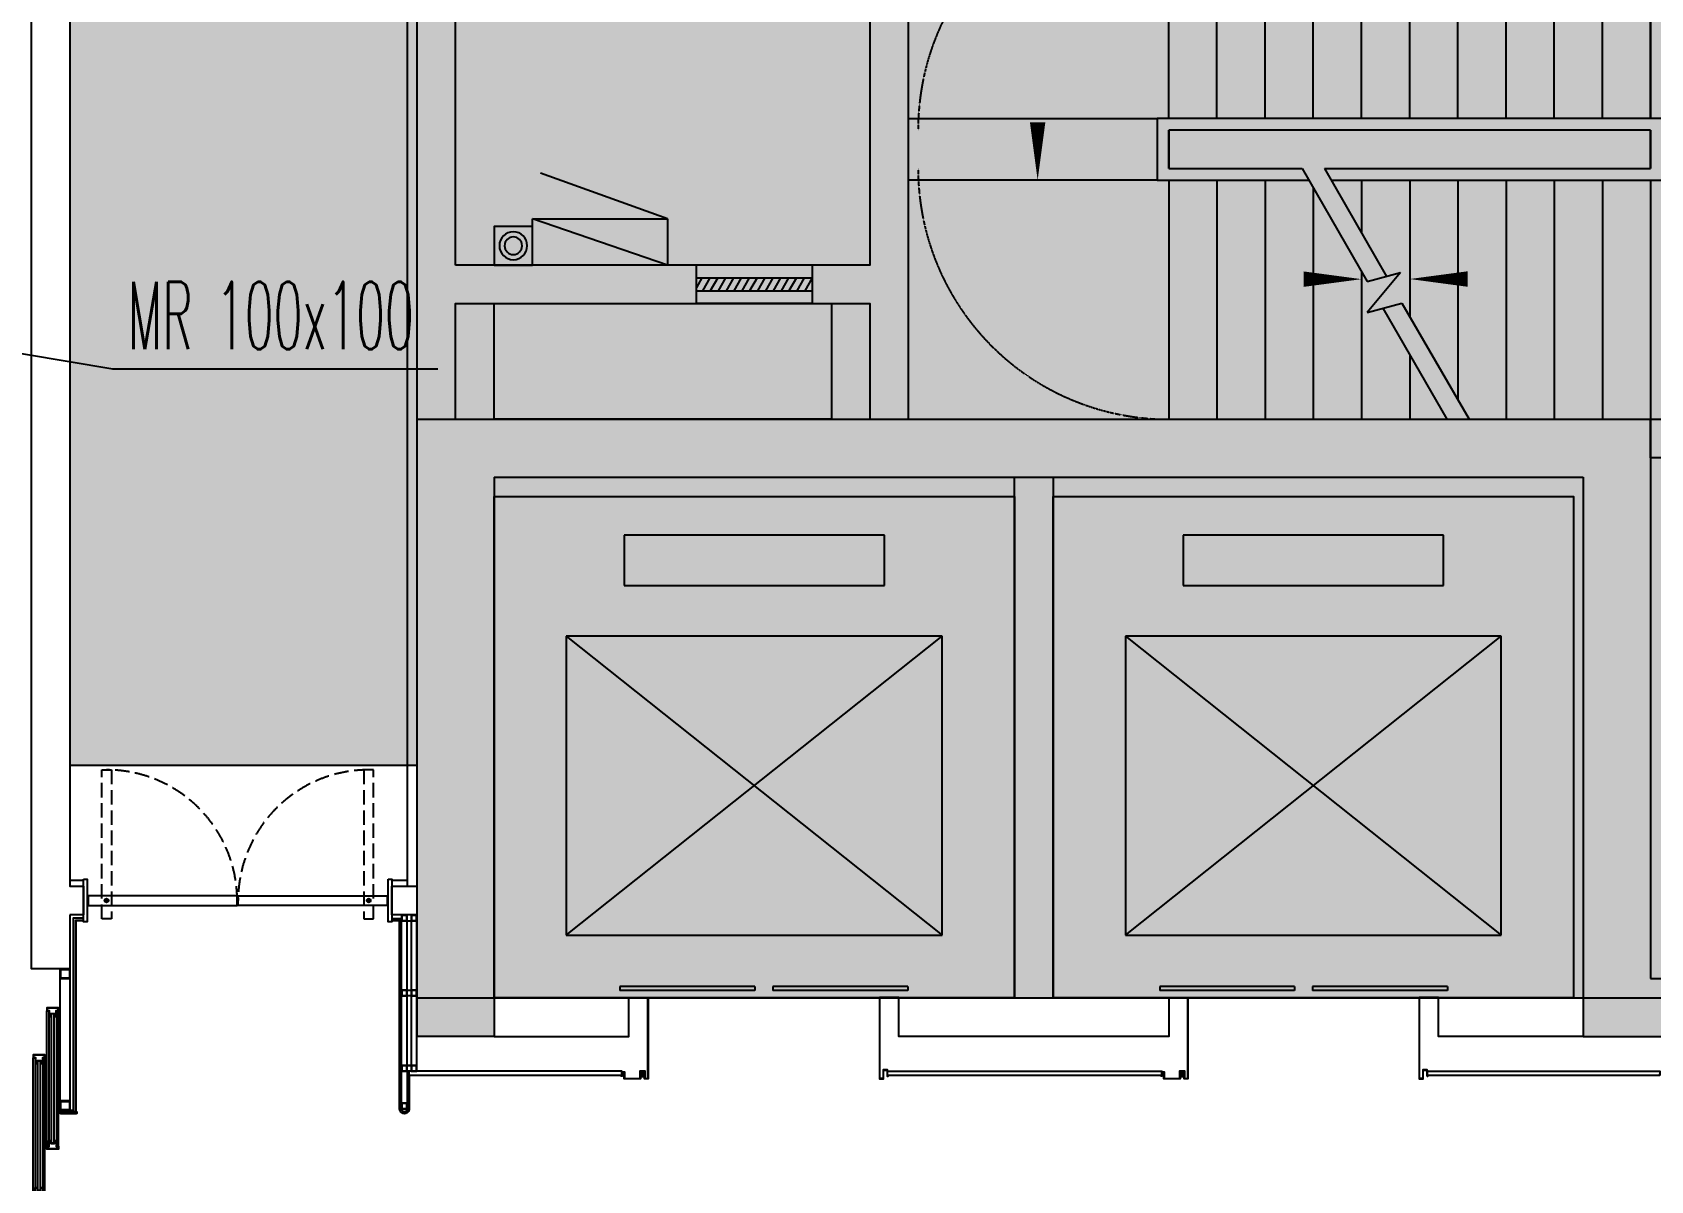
# Model space of a CAD drawing. Extents: x -284868 to 304789, y -137694 to 137894.
# Drawn here: x 66775 to 75170, y -96536 to -90582 of the extents above; entities that cross this region are included whole.
import ezdxf

# ---------------------------------------------------------------- set-up
doc = ezdxf.new("R2010")
doc.units = 0
doc.linetypes.add('DASH', pattern=[0.35, 0.25, -0.1])
doc.layers.get('0').update_dxf_attribs({"linetype": 'CONTINUOUS'})
for name, color, linetype in [('0-墙', 4, 'CONTINUOUS'), ('0-建筑柱体', 251, 'CONTINUOUS'), ('0-消防栓(给排水)', 9, 'CONTINUOUS'), ('0-电梯', 3, 'CONTINUOUS'), ('0-窗', 11, 'CONTINUOUS'), ('0-非设计区域', 251, 'CONTINUOUS'), ('P-完成面', 42, 'CONTINUOUS'), ('P-平面楼梯', 3, 'CONTINUOUS'), ('P-门扇', 6, 'CONTINUOUS'), ('TEXT_照明_回路标注', 41, 'CONTINUOUS')]:
    doc.layers.add(name, color=color, linetype=linetype)
doc.styles.add('HZ_e', font='simplex.shx', dxfattribs={"width": 0.8, "bigfont": 'hztxt.shx'})

# ---------------------------------------------------------------- blocks, each defined once
blk = doc.blocks.new('213r5467')
for p, q in [((-90909.2, -260063), (-90909.2, -260325.5)), ((-89559.2, -260063), (-90909.2, -260063)), ((-89559.2, -260325.5), (-89559.2, -260063)), ((-90909.2, -260325.5), (-89559.2, -260325.5)), ((-91209.2, -260588), (-91209.2, -262138)), ((-89259.2, -260588), (-91209.2, -260588)), ((-91209.2, -260588), (-89259.2, -262138)), ((-91209.2, -262138), (-89259.2, -260588)), ((-89259.2, -262138), (-89259.2, -260588)), ((-91209.2, -262138), (-89259.2, -262138))]:
    blk.add_line(p, q)
blk.add_lwpolyline([(-88884.2, -262463), (-91584.2, -262463), (-91584.2, -259863), (-88884.2, -259863), (-88884.2, -262463)])
blk = doc.blocks.new('sgASGHHHH')
for points in [[(-108645.8, -911224), (-109045.8, -910924), (-109045.8, -914124), (-108645.8, -914124)], [(-109045.8, -910924), (-108645.8, -911224), (-102995.8, -911224), (-102645.8, -910924)], [(-102645.8, -910924), (-102995.8, -911224), (-102995.8, -914124), (-102645.8, -913824)], [(-102645.8, -913824), (-102995.8, -914124), (-94145.8, -914124), (-94645.8, -913824)]]:
    blk.add_hatch(color=256).paths.add_polyline_path(points)
at = {"color": 4}
for p, q in [((-109045.8, -910924), (-109045.8, -914124)), ((-109045.8, -910924), (-102645.8, -910924)), ((-102645.8, -910924), (-102645.8, -913824)), ((-108645.8, -911224), (-108645.8, -914124)), ((-108645.8, -911224), (-102995.8, -911224)), ((-102995.8, -911224), (-102995.8, -914124)), ((-102645.8, -913824), (-94645.8, -913824)), ((-108645.8, -914124), (-109045.8, -914124)), ((-102995.8, -914124), (-94145.8, -914124))]:
    blk.add_line(p, q, dxfattribs=at)
blk = doc.blocks.new('A$C5B4E3DF6')
for p, q in [((0, 240), (-658.7, 476.9)), ((-700, 0), (-700, 240)), ((0, 0), (-700, 240)), ((-700, 240), (0, 240)), ((0, 240), (0, 0)), ((0, 0), (-700, 0))]:
    blk.add_line(p, q)
for points in [[(-700, 240), (-541.4, 498.1), (-398.1, 240)], [(-398.1, 240), (-239.5, 498.1), (-96.1, 240)], [(-700, 0), (-700, 240), (0, 0)]]:
    blk.add_solid(points)
blk = doc.blocks.new('A$C2E9C7AB1')
blk.add_lwpolyline([(-200, 0), (0, 0), (0, -200), (-200, -200)], close=True)
for radius in [72.3, 45.5]:
    blk.add_circle((-100, -100), radius)
blk = doc.blocks.new('A$C3F6147FC')
blk.add_blockref('A$C5B4E3DF6', (1300, 7700))
at = {"xscale": -1, "rotation": 270}
blk.add_blockref('A$C2E9C7AB1', (600, 7900), dxfattribs=at)
blk = doc.blocks.new('$WINLIB2D$00000039')
at = {"color": 0}
for points in [[(-0.5, 0.5), (-0.5, -0.5)], [(0.5, 0.5), (-0.5, 0.5)], [(0.5, -0.5), (0.5, 0.5)], [(-0.5, 0.167), (0.5, 0.167)], [(-0.384, -0.167), (-0.448, 0.167)], [(-0.316, -0.167), (-0.38, 0.167)], [(-0.248, -0.167), (-0.312, 0.167)], [(-0.18, -0.167), (-0.244, 0.167)], [(-0.112, -0.167), (-0.176, 0.167)], [(-0.044, -0.167), (-0.108, 0.167)], [(0.024, -0.167), (-0.04, 0.167)], [(0.092, -0.167), (0.028, 0.167)], [(0.16, -0.167), (0.096, 0.167)], [(0.228, -0.167), (0.164, 0.167)], [(0.296, -0.167), (0.232, 0.167)], [(0.364, -0.167), (0.3, 0.167)], [(0.432, -0.167), (0.368, 0.167)], [(0.5, -0.167), (0.436, 0.167)], [(-0.452, -0.167), (-0.5, 0.084)], [(-0.5, -0.167), (0.5, -0.167)], [(0.5, -0.5), (-0.5, -0.5)]]:
    blk.add_lwpolyline(points, dxfattribs=at)
blk = doc.blocks.new('$DORLIB2D$00000127')
at = {"color": 0}
for points in [[(-0.5333, 0.7949), (-0.5333, 0.6904)], [(-0.0333, 0.7949), (-0.5333, 0.7949)], [(-0.0333, 0.7949), (-0.0333, 0.6904)], [(0.5333, 0.7949), (0.0333, 0.7949)], [(0.0333, 0.7949), (0.0333, 0.6904)], [(0.5333, 0.7949), (0.5333, 0.6904)], [(-0.0333, 0.6904), (-0.5333, 0.6904)], [(0.5333, 0.6904), (0.0333, 0.6904)], [(0.5, 0.5), (-0.5, 0.5)]]:
    blk.add_lwpolyline(points, dxfattribs=at)
blk = doc.blocks.new('A$C00a7c3ed')
for p, q in [((-3800, -1240), (-3800, 0)), ((-3550, -1240), (-3550, 0)), ((-3300, -1240), (-3300, 0)), ((-3050, -1240), (-3050, 0)), ((-2800, -1240), (-2800, 0)), ((-2550, -1240), (-2550, 0)), ((-2300, -1240), (-2300, 0)), ((-2050, -1240), (-2050, 0)), ((-1800, -1240), (-1800, 0)), ((-1550, -1240), (-1550, 0)), ((-1300, -1240), (-1300, 0)), ((-1300, 0), (-1300, -1240)), ((-3860, -1240), (-3860, -1560)), ((-1240, -1240), (-3860, -1240)), ((-1240, -1560), (-1240, -1240)), ((-1300, -1300), (-3800, -1300)), ((-3800, -1300), (-3800, -1500)), ((-1300, -1300), (-3800, -1300)), ((-3800, -1500), (-3800, -1300)), ((-1300, -1500), (-1300, -1300)), ((-1300, -1300), (-1300, -1500)), ((-3800, -1500), (-3108, -1500)), ((-3800, -1500), (-3108, -1500)), ((-3108, -1500), (-2769.9, -2085.6)), ((-2992.5, -1500), (-1300, -1500)), ((-2992.5, -1500), (-2669.9, -2058.8)), ((-2992.5, -1500), (-1300, -1500)), ((-3860, -1560), (-3073.4, -1560)), ((-3800, -1560), (-3800, -2800)), ((-3550, -1560), (-3550, -2800)), ((-3300, -1560), (-3300, -2800)), ((-2957.9, -1560), (-1240, -1560)), ((-2800, -1560), (-2800, -1833.5)), ((-2550, -1560), (-2550, -2266.5)), ((-2300, -1560), (-2300, -2699.5)), ((-2050, -1560), (-2050, -2800)), ((-1800, -1560), (-1800, -2800)), ((-1550, -1560), (-1550, -2800)), ((-1300, -1560), (-1300, -2800)), ((-1300, -1560), (-1300, -2800)), ((-3050, -1600.5), (-3050, -2800)), ((-2800, -2033.5), (-2800, -2800)), ((-2597.6, -2039.4), (-2770.5, -2245.5)), ((-2769.9, -2085.6), (-2597.6, -2039.4)), ((-2770.5, -2245.5), (-2590.1, -2197.1)), ((-2690.1, -2223.9), (-2357.5, -2800)), ((-2590.1, -2197.1), (-2242, -2800)), ((-2550, -2466.5), (-2550, -2800))]:
    blk.add_line(p, q)
at = {"linetype": 'DASH'}
for points in [[(-3800, 0, 0.414206), (-5100, -1300)], [(-1300, 0, -0.414214), (0, -1300)], [(-3800, -2800, -0.41422), (-5100, -1500)], [(-1300, -2800, 0.414214), (0, -1500)]]:
    blk.add_lwpolyline(points, format="xyb", dxfattribs=at)
for points in [[(-3925, -650, 0, 0, 0), (-604.2, -650, 0, 0, 0), (-604.2, -2072.6, 0, 0, 0), (-2550, -2072.6, 0, 80, 0), (-2250, -2072.6, 0, 0, 0)], [(-4480, -1147.5, 0, 0, 0), (-4480, -1560, 0, 80, 0), (-4480, -1260, 0, 0, 0)], [(-3925, -2073.2, 0, 0, 0), (-2800, -2073.2, 0, 80, 0), (-3100, -2073.2, 0, 0, 0)]]:
    blk.add_lwpolyline(points, format="xyseb")
for points in [[(-5150, -1240), (-3860, -1240), (-3860, -1560), (-5150, -1560)], [(-1240, -1240), (0, -1240), (0, -1560), (-1240, -1560)]]:
    blk.add_lwpolyline(points, close=True)
blk = doc.blocks.new('A$C611527F21')
h = blk.add_hatch(color=7)
h.dxf.hatch_style = 1
h.set_gradient(color1=(255, 255, 255), color2=(255, 255, 0), tint=1, name='CYLINDER')
h.paths.add_polyline_path([(1340, -405), (1340, -380), (1320, -380), (1320, -406), (1325, -410), (1335, -410)])
for points in [[(60, -375), (60, -405), (55, -405), (55, -400), (56.5, -400), (56.5, -403.5), (58.5, -403.5), (58.5, -373.5), (81.5, -373.5), (81.5, -418.5), (98.5, -418.5), (98.5, 0), (0, 0), (0, 1.5), (100, 1.5), (100, -420), (80, -420), (80, -375), (60, -375)], [(1438.5, -400), (1438.5, -403.5), (1436.5, -403.5), (1436.5, -383.5), (1423.5, -383.5), (1423.5, -418.5), (1341.5, -418.5), (1341.5, -378.5), (1318.5, -378.5), (1318.5, -418.5), (1301.5, -418.5), (1301.5, 0), (1400, 0), (1400, 1.5), (1300, 1.5), (1300, -420), (1320, -420), (1320, -380), (1340, -380), (1340, -420), (1425, -420), (1425, -385), (1435, -385), (1435, -405), (1440, -405), (1440, -400), (1438.5, -400)]]:
    blk.add_lwpolyline(points)
blk.add_lwpolyline([(1340, -405), (1340, -380), (1320, -380), (1320, -406), (1325, -410), (1335, -410)], close=True)
blk = doc.blocks.new('A$Ccb2b344d')
at = {"layer": 'P-完成面', "color": 251}
for points in [[(0, 0), (30, 0), (30, 30), (0, 30)], [(2, 2), (28, 2), (28, 28), (2, 28)]]:
    blk.add_lwpolyline(points, close=True, dxfattribs=at)
blk = doc.blocks.new('A$C55830984')
at = {"layer": 'P-完成面', "color": 251}
for points in [[(-50, 50), (0, 50), (0, 0), (-50, 0)], [(-47, 47), (-3, 47), (-3, 3), (-47, 3)]]:
    blk.add_lwpolyline(points, close=True, dxfattribs=at)
blk = doc.blocks.new('A$C95e0a651')
at = {"color": 251, "ltscale": 3}
for p, q in [((10, -45), (10, -687.5)), ((50, -45), (50, -687.5))]:
    blk.add_line(p, q, dxfattribs=at)
for points in [[(37.5, -45), (50, -45), (50, -15), (60, -15), (60, 0), (0, 0), (0, -15), (10, -15), (10, -45), (22.5, -45), (22.5, -30), (37.5, -30), (37.5, -45)], [(37.5, -687.5), (50, -687.5), (50, -717.5), (60, -717.5), (60, -732.5), (0, -732.5), (0, -717.5), (10, -717.5), (10, -687.5), (22.5, -687.5), (22.5, -702.5), (37.5, -702.5), (37.5, -687.5)]]:
    blk.add_lwpolyline(points)
at = {"color": 8, "ltscale": 3}
for points in [[(0, -717.5), (0, -15)], [(60, -717.5), (60, -15)]]:
    blk.add_lwpolyline(points, dxfattribs=at)
for points in [[(39, -43.5), (48.5, -43.5), (48.5, -13.5), (58.5, -13.5), (58.5, -1.5), (1.5, -1.5), (1.5, -13.5), (11.5, -13.5), (11.5, -43.5), (21, -43.5), (21, -28.5), (39, -28.5)], [(39, -689), (48.5, -689), (48.5, -719), (58.5, -719), (58.5, -731), (1.5, -731), (1.5, -719), (11.5, -719), (11.5, -689), (21, -689), (21, -704), (39, -704)]]:
    blk.add_lwpolyline(points, close=True)
at = {"color": 5}
blk.add_lwpolyline([(26, -30), (34, -30), (36, -32), (36, -700.5), (34, -702.5), (26, -702.5), (24, -700.5), (24, -32)], close=True, dxfattribs=at)

msp = doc.modelspace()

# ---------------------------------------------------------------- hatches: boundary and pattern name
at = {"layer": '0-非设计区域', "ltscale": 3}
h = msp.add_hatch(dxfattribs=at)
h.set_pattern_fill('ANGLE', color=256, scale=100)
h.set_pattern_definition([(0, (-356380.6, 278012.8), (0, 698.5), [508, -190.5]), (90, (-356380.6, 278012.8), (-698.5, 4e-14), [508, -190.5])])
h.paths.add_polyline_path([(69270.2, -67385.8), (69270.2, -75488.5), (66970.2, -75488.5), (66970.2, -94382), (68770.2, -94382), (68770.2, -95588.5), (78370.2, -95588.5), (78370.2, -99388.5), (74820.2, -99388.5), (74820.2, -99688.5), (68770.2, -99688.5), (68770.2, -103688.5), (77770.2, -103688.5), (77770.2, -106368.5), (83070.2, -106368.5), (83070.2, -117135.8), (83920.2, -117135.8), (83920.2, -118589), (94920.7, -118589), (94920.6, -65088), (83920.2, -65088), (83920.2, -67385.8), (82420.2, -67385.8), (82420.2, -65088.5), (69920.2, -65088.5), (69920.2, -67385.8)])

# ---------------------------------------------------------------- linework, layer by layer
at = {"layer": '0-墙', "ltscale": 3}
msp.add_lwpolyline([(66970.2, -95158.5), (66970.2, -95438.5), (66770.2, -95438.5), (66770.2, -75288.5), (67220.2, -75288.5), (67220.2, -75488.5), (66970.2, -75488.5), (66970.2, -95008.5), (67040.2, -95008.5), (67040.2, -95158.5), (66970.2, -95158.5)], dxfattribs=at)
at = {"layer": '0-墙'}
for points in [[(68970.2, -91788.5), (68970.2, -90438.5), (68770.2, -90438.5), (68770.2, -92588.5), (68970.2, -92588.5), (68970.2, -91988.5), (71120.2, -91988.5), (71120.2, -92588.5), (71320.2, -92588.5), (71320.2, -90438.5), (71120.2, -90438.5), (71120.2, -91788.5), (68970.2, -91788.5)], [(77870.2, -92788.5), (75170.2, -92788.5), (75170.2, -92588.5), (76470.2, -92588.5)], [(72070.2, -95588.5), (72670.2, -95588.5), (72670.2, -95788.5), (71270.2, -95788.5), (71270.2, -95588.5), (71870.2, -95588.5), (71870.2, -92888.5), (72070.2, -92888.5), (72070.2, -95588.5)]]:
    msp.add_lwpolyline(points, dxfattribs=at)
at = {"layer": '0-墙', "color": 251}
msp.add_lwpolyline([(69170.2, -91988.5), (70920.2, -91988.5), (70920.2, -92588.5), (69170.2, -92588.5)], close=True, dxfattribs=at)
at = {"layer": '0-墙', "ltscale": 3}
msp.add_lwpolyline([(68770.2, -95008.5), (68770.2, -95158.5), (68640.2, -95158.5), (68640.2, -95008.5)], close=True, dxfattribs=at)
at = {"layer": '0-墙'}
for points in [[(69170.2, -95788.5), (69870.2, -95788.5), (69870.2, -95588.5), (69170.2, -95588.5)], [(74820.2, -95788.5), (74070.2, -95788.5), (74070.2, -95588.5), (74820.2, -95588.5)]]:
    msp.add_lwpolyline(points, close=True, dxfattribs=at)
at = {"layer": '0-墙', "color": 251}
msp.add_solid([(69170.2, -92588.5), (69170.2, -91988.5), (69363.1, -92137.7), (70920.2, -91988.5)], dxfattribs=at)
at = {"layer": '0-非设计区域', "ltscale": 3}
msp.add_lwpolyline([(94920.7, -118589), (94920.6, -65088), (83920.2, -65088), (83920.2, -67385.8), (82420.2, -67385.8), (82420.2, -65088.5), (69920.2, -65088.5), (69920.2, -67385.8), (69270.2, -67385.8), (69270.2, -75488.5), (66970.2, -75488.5), (66970.2, -94382), (68770.2, -94382), (68770.2, -95588.5), (78370.2, -95588.5), (78370.2, -99388.5)], dxfattribs=at)
at = {"layer": 'P-完成面'}
for p, q in [((66970.2, -94978.5), (67040.2, -94978.5)), ((68640.2, -94978.5), (68720.2, -94978.5))]:
    msp.add_line(p, q, dxfattribs=at)
at = {"layer": 'P-完成面', "color": 251, "ltscale": 3}
msp.add_line((68770.2, -95938.5), (68770.2, -95188.5), dxfattribs=at)
at = {"layer": 'P-完成面'}
for points in [[(68720.2, -90413.5), (68720.2, -95008.5)], [(67040.2, -95188.5), (67000.2, -95188.5), (67000.2, -96178.5)], [(68729, -95988.5), (69833.7, -95988.5), (69833.7, -95968.5), (68729, -95968.5), (68729, -95988.5)], [(71211.7, -95988.5), (71211.7, -95968.5), (72633.7, -95968.5), (72633.7, -95988.5)], [(71211.7, -95988.5), (72633.7, -95988.5), (72633.7, -95982.5)], [(74011.7, -95988.5), (74011.7, -95968.5), (75218.7, -95968.5), (75218.7, -95988.5)], [(74011.7, -95988.5), (75218.7, -95988.5), (75218.7, -95982.5)], [(66987, -96178.5), (67005.2, -96178.5), (67005.2, -96188.5), (66920.2, -96188.5), (66920.2, -96172.1)], [(66987, -96179.7), (67004, -96179.7), (67004, -96187.3), (66921.4, -96187.3), (66921.4, -96172.1)]]:
    msp.add_lwpolyline(points, dxfattribs=at)
for points in [[(67040.2, -94973.5), (67060.2, -94973.5), (67060.2, -95193.5), (67040.2, -95193.5)], [(68620.2, -94973.5), (68640.2, -94973.5), (68640.2, -95193.5), (68620.2, -95193.5)]]:
    msp.add_lwpolyline(points, close=True, dxfattribs=at)
at = {"layer": 'P-完成面', "color": 251}
for points in [[(67040.2, -95175.3), (66987, -95175.3), (66987, -96179.7)], [(67040.2, -95187.3), (66999, -95187.3), (66999, -96178.5)]]:
    msp.add_lwpolyline(points, dxfattribs=at)
msp.add_lwpolyline([(68640.2, -95187.3), (68681.4, -95187.3), (68681.4, -96163.5, 0.414214), (68705.2, -96187.3, 0.414214), (68729, -96163.5), (68729, -95968.5), (68720.2, -95968.5), (68720.2, -96163.5, -0.414214), (68705.2, -96178.5, -0.414214), (68690.2, -96163.5), (68690.2, -95178.5), (68640.2, -95178.5)], format="xyb", dxfattribs=at)
at = {"layer": 'P-完成面'}
msp.add_lwpolyline([(68730.2, -95988.5), (68730.2, -96163.5, -0.414214), (68705.2, -96188.5), (68705.2, -96188.5, -0.414214), (68680.2, -96163.5), (68680.2, -95188.5), (68640.2, -95188.5)], format="xyb", dxfattribs=at)
at = {"layer": 'P-完成面', "color": 251, "ltscale": 3}
msp.add_lwpolyline([(68720.2, -95188.5), (68740.2, -95188.5), (68740.2, -95938.5), (68720.2, -95938.5)], close=True, dxfattribs=at)
at = {"layer": 'P-完成面', "color": 251}
for points in [[(66920.2, -95488.5), (66970.2, -95488.5), (66970.2, -96122.1), (66920.2, -96122.1)], [(68720.2, -95548.5), (68740.2, -95548.5), (68740.2, -95578.5), (68720.2, -95578.5)], [(68720.2, -95938.5), (68740.2, -95938.5), (68740.2, -95968.5), (68720.2, -95968.5)], [(66987, -96172.1), (66921.4, -96172.1), (66921.4, -96179.7), (66987, -96179.7)], [(67004, -96179.7), (66921.4, -96179.7), (66921.4, -96187.3), (67004, -96187.3)]]:
    msp.add_lwpolyline(points, close=True, dxfattribs=at)
at = {"layer": 'P-门扇', "color": 251}
for p, q in [((67148.2, -95083.5), (67172.2, -95083.5)), ((67160.2, -95071.5), (67160.2, -95095.5)), ((68532.2, -95083.5), (68508.2, -95083.5)), ((68520.2, -95071.5), (68520.2, -95095.5))]:
    msp.add_line(p, q, dxfattribs=at)
at = {"layer": 'P-门扇', "color": 251, "linetype": 'DASH', "ltscale": 300}
for points in [[(67135.2, -95178.5), (67135.2, -94406), (67185.2, -94406), (67185.2, -95178.5)], [(68545.2, -95178.5), (68545.2, -94406), (68495.2, -94406), (68495.2, -95178.5)]]:
    msp.add_lwpolyline(points, close=True, dxfattribs=at)
at = {"layer": 'P-门扇'}
for points in [[(67065.2, -95058.5), (67065.2, -95108.5), (67837.7, -95108.5), (67837.7, -95058.5)], [(68615.2, -95058.5), (68615.2, -95108.5), (67842.7, -95108.5), (67842.7, -95058.5)]]:
    msp.add_lwpolyline(points, close=True, dxfattribs=at)
at = {"layer": 'P-门扇', "color": 251}
for centre in [(67160.2, -95083.5), (68520.2, -95083.5)]:
    msp.add_circle(centre, 10, dxfattribs=at)
at = {"layer": 'P-门扇', "color": 251, "linetype": 'DASH', "ltscale": 300}
for centre, start, end in [((67160.2, -95083.5), 0, 90), ((68520.2, -95083.5), 90, 180)]:
    msp.add_arc(centre, 677.5, start, end, dxfattribs=at)
at = {"layer": 'TEXT_照明_回路标注'}
msp.add_lwpolyline([(68878.7, -92329), (67191.9, -92329), (66500.2, -92213.5)], dxfattribs=at)

# ---------------------------------------------------------------- block references
at = {"layer": '0-建筑柱体'}
msp.add_blockref('sgASGHHHH', (177816, 818335.5), dxfattribs=at)
at = {"layer": '0-消防栓(给排水)', "color": 0}
msp.add_blockref('A$C3F6147FC', (68770.2, -99488.5), dxfattribs=at)
at = {"layer": '0-电梯'}
for p in [(160754.4, 166874.6), (163654.4, 166874.6)]:
    msp.add_blockref('213r5467', p, dxfattribs=at)
at = {"layer": '0-窗', "xscale": 600, "yscale": -200, "zscale": 600, "rotation": 2.362228261681249e-05}
msp.add_blockref('$WINLIB2D$00000039', (70520.2, -91888.5), dxfattribs=at)
at = {"layer": '0-非设计区域', "color": 1, "ltscale": 3}
for p in [(68690.2, -95188.5), (68740.2, -95188.5), (68740.2, -95578.5), (68740.2, -95968.5), (68690.2, -96163.5)]:
    msp.add_blockref('A$Ccb2b344d', p, dxfattribs=at)
at = {"layer": 'P-完成面', "color": 1, "ltscale": 3}
for p in [(66970.2, -95488.5), (66970.2, -96172.1)]:
    msp.add_blockref('A$C55830984', p, dxfattribs=at)
at = {"layer": 'P-完成面', "color": 251}
for p in [(68690.2, -95578.5), (68690.2, -95968.5)]:
    msp.add_blockref('A$Ccb2b344d', p, dxfattribs=at)
at = {"layer": 'P-完成面', "xscale": -1}
for p in [(71270.2, -95588.5), (74070.2, -95588.5)]:
    msp.add_blockref('A$C611527F21', p, dxfattribs=at)
at = {"layer": 'P-平面楼梯', "ltscale": 3}
msp.add_blockref('A$C00a7c3ed', (76470.2, -89788.5), dxfattribs=at)
at = {"layer": 'P-门扇', "xscale": 1400, "yscale": 200, "zscale": 1400}
for p in [(70570.2, -95688.5), (73370.2, -95688.5)]:
    msp.add_blockref('$DORLIB2D$00000127', p, dxfattribs=at)
at = {"layer": 'P-门扇'}
for p in [(66850.2, -95640), (66780.2, -95884)]:
    msp.add_blockref('A$C95e0a651', p, dxfattribs=at)

# ---------------------------------------------------------------- texts
at = {"layer": 'TEXT_照明_回路标注', "style": 'HZ_e', "width": 0.5}
msp.add_text('MR 100x100', height=350, dxfattribs=at).set_placement((67269.3, -92225, 0.1))

doc.saveas('drawing.dxf')
